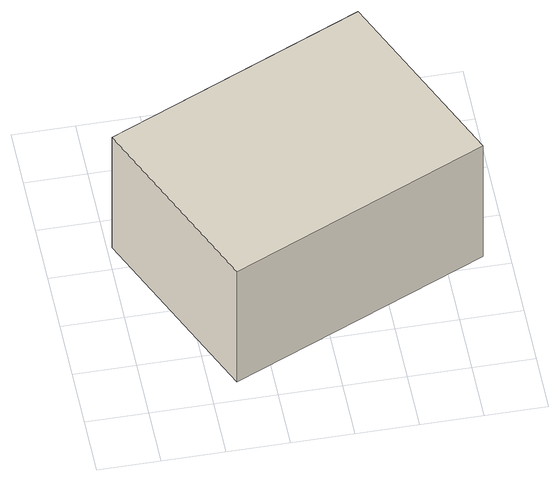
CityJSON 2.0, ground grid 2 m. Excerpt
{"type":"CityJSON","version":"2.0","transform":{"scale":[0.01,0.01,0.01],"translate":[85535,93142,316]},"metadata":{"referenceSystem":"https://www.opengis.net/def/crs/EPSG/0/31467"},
"CityObjects":{
"building1":{"type":"Building","geometry":[{"type":"Solid","lod":"1","boundaries":[[[[0,1,2,3]],[[2,4,5,3]],[[1,6,4,2]],[[0,7,6,1]],[[3,5,7,0]],[[4,6,7,5]]]]}]}
},
"vertices":[
[1118,443,535],[847,1057,535],[14,689,535],[285,75,535],[14,689,35],[285,75,35],[847,1057,35],[1118,443,35]
]}
